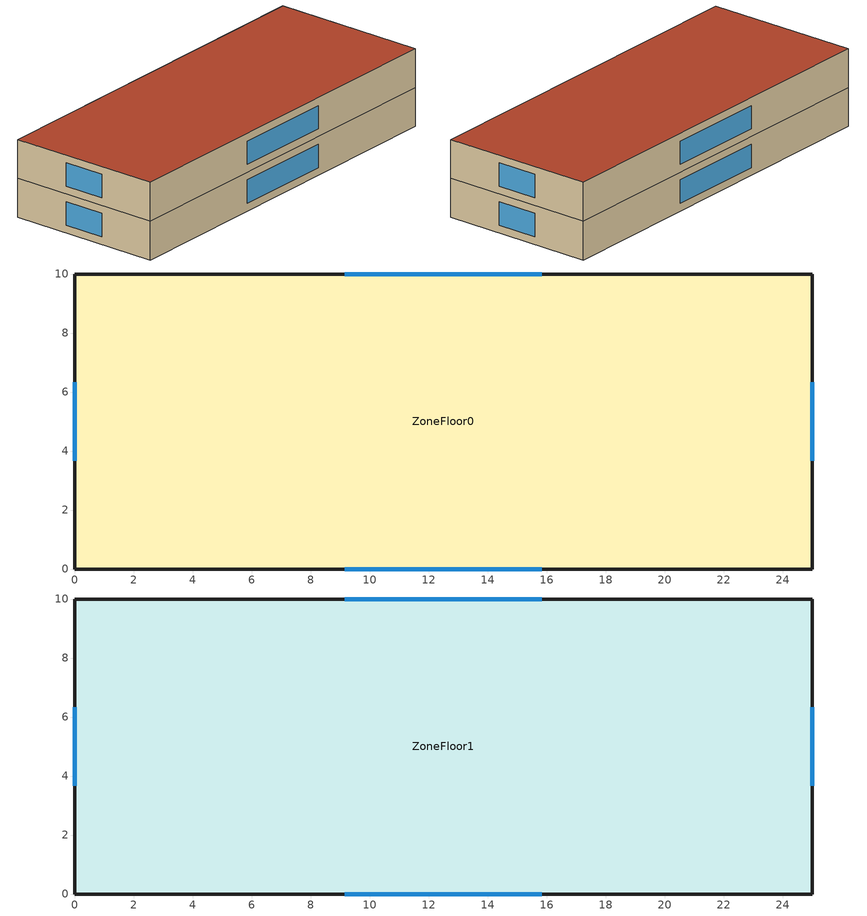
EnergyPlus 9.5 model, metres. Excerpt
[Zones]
ZoneFloor0
 floor ground (http://uesl_data/sources/archetypes/grounds/Ground1948_hollow_slab_medium): 0,0 0,10 25,10 25,0 z0
 wall outside (http://uesl_data/sources/archetypes/walls/Wall1948_cavity_brick_medium): 0,10 0,0 25,0 25,10 0,10 z0:2.5
 window (http://uesl_data/sources/archetypes/windows/Window1948_Standard): 0,6.33 0,3.67 / 15.83,10 9.17,10 / 25,3.67 25,6.33 / 9.17,0 15.83,0 z0.5:2
ZoneFloor1
 floor to ZoneFloor0 (http://uesl_data/sources/archetypes/floors/cesar_default_internal_ceiling_mirrored): 0,0 0,10 25,10 25,0 z2.5
 wall outside (http://uesl_data/sources/archetypes/walls/Wall1948_cavity_brick_medium): 0,10 0,0 25,0 25,10 0,10 z2.5:5
 window (http://uesl_data/sources/archetypes/windows/Window1948_Standard): 0,6.33 0,3.67 / 15.83,10 9.17,10 / 25,3.67 25,6.33 / 9.17,0 15.83,0 z3:4.5
 roof outside (http://uesl_data/sources/archetypes/roofs/Roof1948_cellular_concrete_medium): 25,0 25,10 0,10 0,0 z5
[MATERIAL] Roughness=Rough; Thermal Absorptance=0.9
Name | Thickness | Conductivity | Density | Specific Heat | Solar Absorptance | Visible Absorptance
http://uesl_data/sources/archetypes/constructionLayers/1948_Gr2_L1 | 0.015 | 0.7 | 1600 | 1000 | 0.6 | 0.6
http://uesl_data/sources/archetypes/constructionLayers/1948_Gr2_L2 | 0.24 | 0.83 | 500 | 840 | 0.6 | 0.6
http://uesl_data/sources/archetypes/constructionLayers/1948_Gr2_L3 | 0.01 | 0.04 | 240 | 760 | 0.6 | 0.6
http://uesl_data/sources/archetypes/constructionLayers/1948_Gr2_L4 | 0.025 | 0.09 | 750 | 1300 | 0.6 | 0.6
http://uesl_data/sources/archetypes/constructionLayers/1948_Gr2_L5 | 0.024 | 0.2 | 800 | 1300 | 0.7 | 0.7
http://uesl_data/sources/archetypes/floors/cesar_default_internal_ceiling_L1 | 0.1 | 1.4 | 2100 | 840 | 0.6 | 0.6
http://uesl_data/sources/archetypes/constructionLayers/1948_Wa7_L1 | 0.115 | 0.96 | 2000 | 840 | 0.6 | 0.6
http://uesl_data/sources/archetypes/constructionLayers/1948_Wa7_L3 | 0.115 | 0.81 | 1500 | 840 | 0.6 | 0.6
http://uesl_data/sources/archetypes/constructionLayers/1948_Wa7_L4 | 0.015 | 0.7 | 1100 | 900 | 0.6 | 0.6
http://uesl_data/sources/archetypes/constructionLayers/1948_Ro4_L1 | 0.02 | 0.17 | 1050 | 1000 | 0.9 | 0.9
http://uesl_data/sources/archetypes/constructionLayers/1948_Ro4_L2 | 0.175 | 0.23 | 700 | 840 | 0.8 | 0.8
http://uesl_data/sources/archetypes/constructionLayers/1948_Ro4_L3 | 0.005 | 0.7 | 1600 | 1000 | 0.6 | 0.6
[MATERIAL:AIRGAP]
http://uesl_data/sources/archetypes/constructionLayers/1948_Wa7_L2: Thermal Resistance=0.175
[WINDOWMATERIAL:GLAZING] Optical Data Type=SpectralAverage; Solar Transmittance at Normal Incidence=0.775; Front Side Solar Reflectance at Normal Incidence=0.071; Back Side Solar Reflectance at Normal Incidence=0.071; Visible Transmittance at Normal Incidence=0.881; Front Side Visible Reflectance at Normal Incidence=0.08; Back Side Visible Reflectance at Normal Incidence=0.08; Infrared Transmittance at Normal Incidence=0; Front Side Infrared Hemispherical Emissivity=0.84; Back Side Infrared Hemispherical Emissivity=0.84; Conductivity=0.9; Dirt Correction Factor for Solar and Visible Transmittance=1; Solar Diffusing=No; Youngs modulus=72000000000; Poissons ratio=0.22
Name | Thickness
http://uesl_data/sources/archetypes/constructionLayers/1948_Wi1_L1 | 0.006
http://uesl_data/sources/archetypes/constructionLayers/1948_Wi1_L3 | 0.005
[WINDOWMATERIAL:GAS]
http://uesl_data/sources/archetypes/constructionLayers/1948_Wi1_L2: Gas Type=Air; Thickness=0.01
[CONSTRUCTION]
http://uesl_data/sources/archetypes/grounds/Ground1948_hollow_slab_medium: http://uesl_data/sources/archetypes/constructionLayers/1948_Gr2_L1, http://uesl_data/sources/archetypes/constructionLayers/1948_Gr2_L2, http://uesl_data/sources/archetypes/constructionLayers/1948_Gr2_L3, http://uesl_data/sources/archetypes/constructionLayers/1948_Gr2_L4, http://uesl_data/sources/archetypes/constructionLayers/1948_Gr2_L5
http://uesl_data/sources/archetypes/floors/cesar_default_internal_ceiling_mirrored: http://uesl_data/sources/archetypes/floors/cesar_default_internal_ceiling_L1
http://uesl_data/sources/archetypes/walls/Wall1948_cavity_brick_medium: http://uesl_data/sources/archetypes/constructionLayers/1948_Wa7_L1, http://uesl_data/sources/archetypes/constructionLayers/1948_Wa7_L2, http://uesl_data/sources/archetypes/constructionLayers/1948_Wa7_L3, http://uesl_data/sources/archetypes/constructionLayers/1948_Wa7_L4
http://uesl_data/sources/archetypes/roofs/Roof1948_cellular_concrete_medium: http://uesl_data/sources/archetypes/constructionLayers/1948_Ro4_L1, http://uesl_data/sources/archetypes/constructionLayers/1948_Ro4_L2, http://uesl_data/sources/archetypes/constructionLayers/1948_Ro4_L3
http://uesl_data/sources/archetypes/windows/Window1948_Standard: http://uesl_data/sources/archetypes/constructionLayers/1948_Wi1_L1, http://uesl_data/sources/archetypes/constructionLayers/1948_Wi1_L2, http://uesl_data/sources/archetypes/constructionLayers/1948_Wi1_L3
[ZONE] Type=1; Multiplier=1; Ceiling Height=autocalculate; Volume=autocalculate; Floor Area=autocalculate; Part of Total Floor Area=Yes
ZoneFloor0; ZoneFloor1
